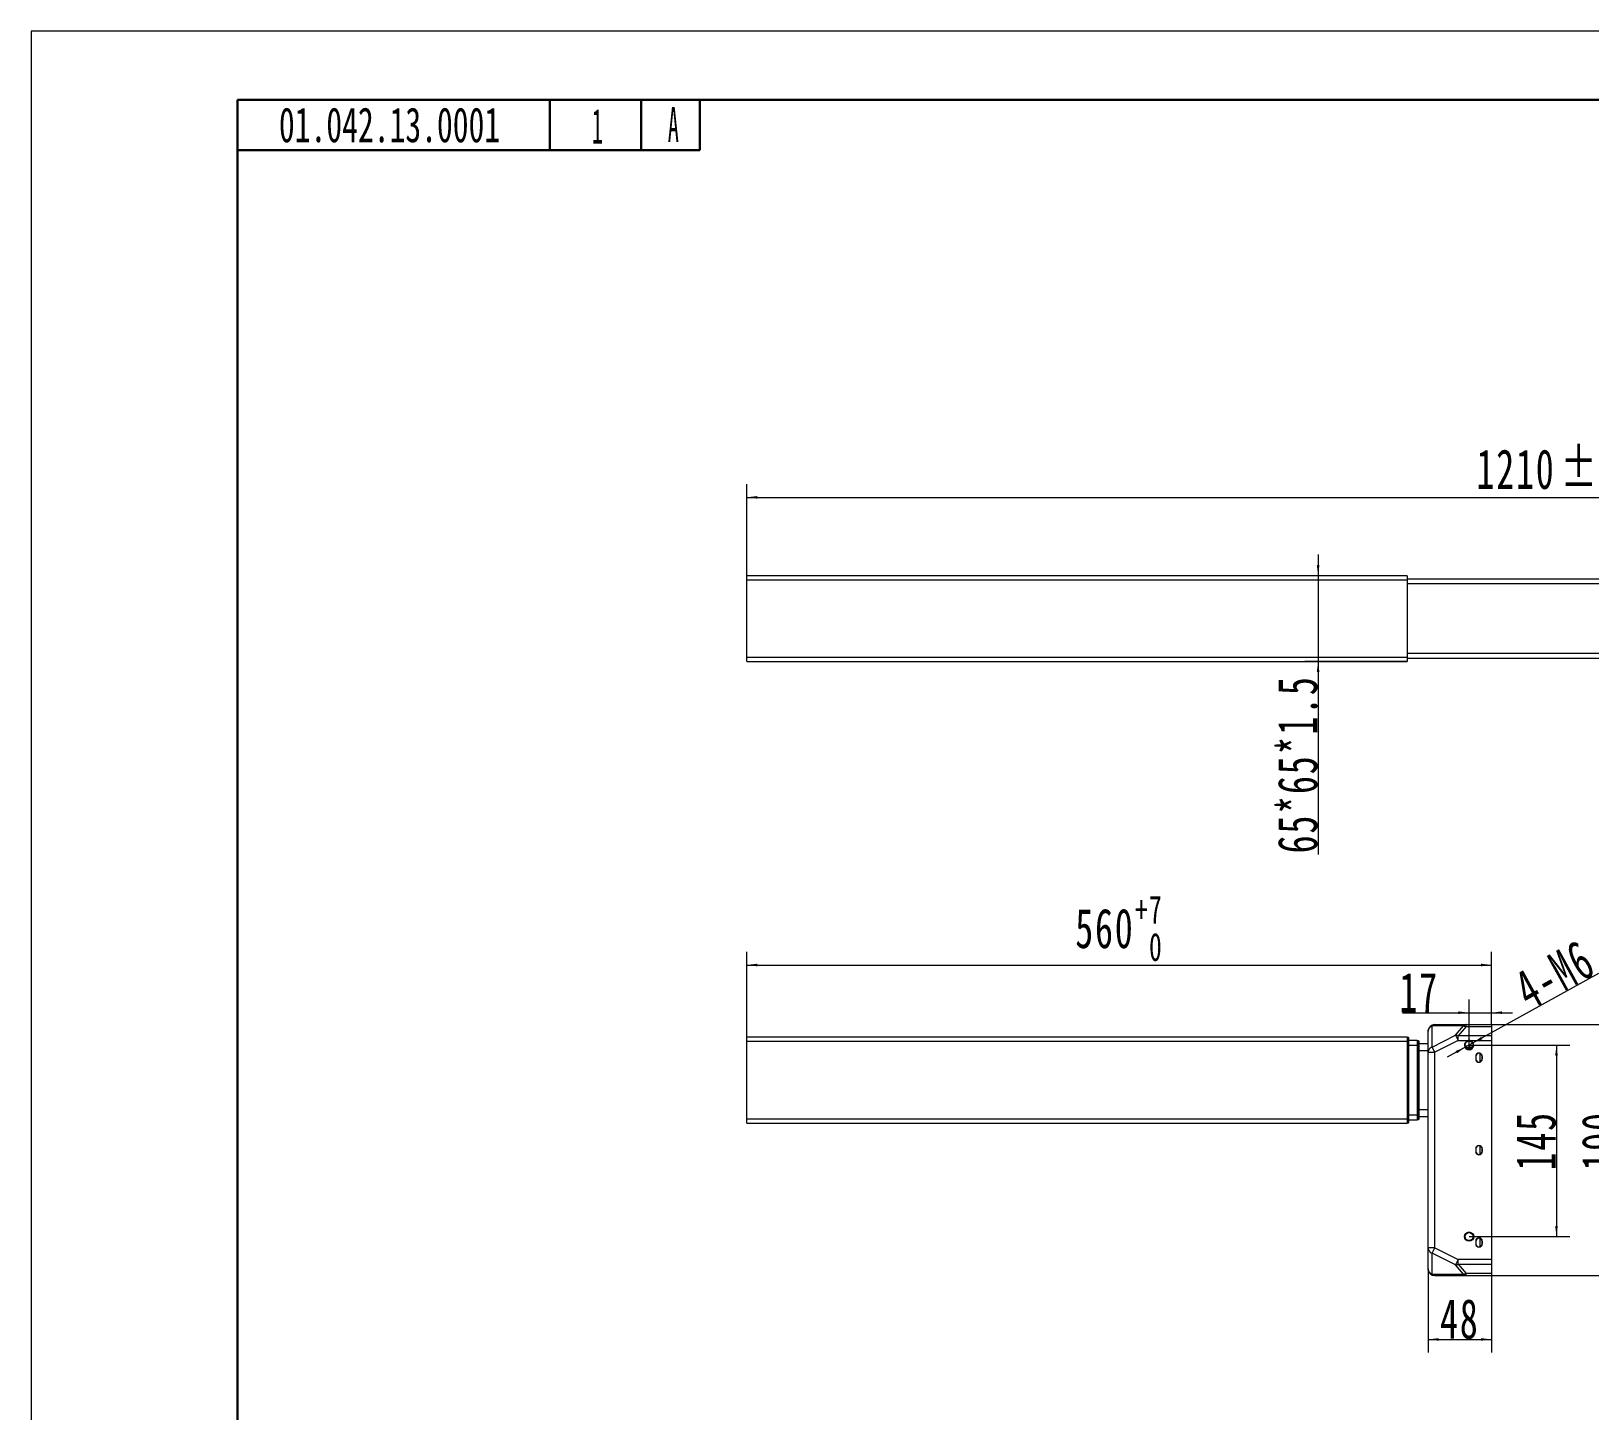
# Model space of a CAD drawing. Header units: inches. Extents: x 5637 to 5934, y 574 to 784.
# Drawn here: x 5637.3 to 5755.4, y 679.2 to 783.6 of the extents above; entities that cross this region are included whole.
import ezdxf

# ---------------------------------------------------------------- set-up
doc = ezdxf.new("R2010")
doc.units = ezdxf.units.IN
doc.header["$MEASUREMENT"] = 0
doc.layers.get('0').update_dxf_attribs({"lineweight": 18})
for name, color, linetype, lineweight in [('6文字层', 3, 'Continuous', 18), ('ACAD0', 7, 'Continuous', 35), ('尺寸线层', 3, 'Continuous', 18)]:
    doc.layers.add(name, color=color, linetype=linetype, lineweight=lineweight)
doc.styles.add('SLDTEXTSTYLE8', font='', dxfattribs={"width": 0.4669})
doc.styles.add('标准', font='', dxfattribs={"width": 0.667})
doc.styles.get('SLDTEXTSTYLE8').set_extended_font_data('宋体')
doc.styles.get('标准').set_extended_font_data('宋体')
doc.dimstyles.new('标准', dxfattribs={"dimtxt": 30, "dimasz": 8, "dimexe": 10, "dimexo": 0, "dimtad": 1, "dimlfac": 10, "dimdsep": 46, "dimtxsty": '标准', "dimblk": '_CAXARROW', "dimcen": 0, "dimdle": 16, "dimazin": 2, "dimtfac": 0.707107, "dimtdec": 3, "dimtmove": 2, "dimatfit": 3, "dimfxl": 1, "dimfrac": 2, "dimtolj": 1, "dimarcsym": 1})

# ---------------------------------------------------------------- blocks, each defined once
blk = doc.blocks.new('*X1')
at = {"layer": '尺寸线层'}
for points in [[(5752.83, 706.85), (5752.93, 706.05), (5752.73, 706.05)], [(5752.83, 692.35), (5752.93, 693.15), (5752.73, 693.15)]]:
    blk.add_hatch(color=0, dxfattribs=at).paths.add_polyline_path(points, flags=0)
at = {"layer": '尺寸线层', "color": 0}
for p, q in [((5746.21, 706.85), (5753.83, 706.85)), ((5752.83, 706.85), (5752.83, 692.35)), ((5746.21, 692.35), (5753.83, 692.35))]:
    blk.add_line(p, q, dxfattribs=at)
at = {"layer": '尺寸线层', "color": 0, "insert": (5751.29, 699.6), "char_height": 3, "width": 8.1063, "attachment_point": 5, "rotation": 90, "line_spacing_factor": 1.15057, "style": '标准'}
blk.add_mtext('\\T1.1;145', dxfattribs=at)
blk = doc.blocks.new('_CAXARROW')
blk.add_hatch(color=0).paths.add_polyline_path([(0, 0), (-1, 0.125), (-1, -0.125)], flags=0)
blk = doc.blocks.new('*X2')
at = {"layer": '尺寸线层'}
for points in [[(5757.79, 708.4), (5757.69, 707.6), (5757.89, 707.6)], [(5757.79, 689.4), (5757.69, 690.2), (5757.89, 690.2)]]:
    blk.add_hatch(color=0, dxfattribs=at).paths.add_polyline_path(points, flags=0)
at = {"layer": '尺寸线层', "color": 0}
for p, q in [((5747.91, 708.4), (5758.79, 708.4)), ((5757.79, 689.4), (5757.79, 708.4)), ((5747.91, 689.4), (5758.79, 689.4))]:
    blk.add_line(p, q, dxfattribs=at)
at = {"layer": '尺寸线层', "color": 0, "insert": (5756.26, 699.6), "char_height": 3, "width": 8.173, "attachment_point": 5, "rotation": 90, "line_spacing_factor": 1.15057, "style": '标准'}
blk.add_mtext('\\T1.1;190', dxfattribs=at)
blk = doc.blocks.new('*X3')
at = {"layer": '尺寸线层'}
for points in [[(5746.21, 709.3), (5745.41, 709.4), (5745.41, 709.2)], [(5747.91, 709.3), (5748.71, 709.4), (5748.71, 709.2)]]:
    blk.add_hatch(color=0, dxfattribs=at).paths.add_polyline_path(points, flags=0)
at = {"layer": '尺寸线层', "color": 0}
for p, q in [((5746.21, 706.85), (5746.21, 710.3)), ((5747.91, 708.4), (5747.91, 710.3)), ((5741.18, 709.3), (5749.51, 709.3))]:
    blk.add_line(p, q, dxfattribs=at)
at = {"layer": '尺寸线层', "color": 0, "insert": (5742.43, 710.84), "char_height": 3, "width": 6, "attachment_point": 5, "line_spacing_factor": 1.15057, "style": '标准'}
blk.add_mtext('\\T1.1;17', dxfattribs=at)
blk = doc.blocks.new('*X4')
at = {"layer": '尺寸线层'}
for points in [[(5743.11, 684.56), (5743.91, 684.66), (5743.91, 684.46)], [(5747.91, 684.56), (5747.11, 684.66), (5747.11, 684.46)]]:
    blk.add_hatch(color=0, dxfattribs=at).paths.add_polyline_path(points, flags=0)
at = {"layer": '尺寸线层', "color": 0}
for p, q in [((5743.11, 689.89), (5743.11, 683.56)), ((5747.91, 689.4), (5747.91, 683.56)), ((5743.11, 684.56), (5747.91, 684.56))]:
    blk.add_line(p, q, dxfattribs=at)
at = {"layer": '尺寸线层', "color": 0, "insert": (5745.51, 686.1), "char_height": 3, "width": 6, "attachment_point": 5, "line_spacing_factor": 1.15057, "style": '标准'}
blk.add_mtext('\\T1.1;48', dxfattribs=at)
blk = doc.blocks.new('*X5')
at = {"layer": '尺寸线层'}
for points in [[(5746.48, 706.99), (5747.22, 707.29), (5747.13, 707.47)], [(5745.95, 706.7), (5745.3, 706.23), (5745.2, 706.4)]]:
    blk.add_hatch(color=0, dxfattribs=at).paths.add_polyline_path(points, flags=0)
at = {"layer": '尺寸线层', "color": 0}
blk.add_line((5756.01, 712.27), (5744.55, 705.93), dxfattribs=at)
at = {"layer": '尺寸线层', "color": 0, "insert": (5752.7, 712.19), "char_height": 3, "width": 11.7259, "attachment_point": 5, "rotation": 28.9572, "line_spacing_factor": 1.15057, "style": '标准'}
blk.add_mtext('\\T1.1;4-M6', dxfattribs=at)
blk = doc.blocks.new('*X11')
at = {"layer": '尺寸线层'}
for points in [[(5734.78, 742.39), (5734.88, 743.19), (5734.68, 743.19)], [(5734.78, 735.89), (5734.88, 735.09), (5734.68, 735.09)]]:
    blk.add_hatch(color=0, dxfattribs=at).paths.add_polyline_path(points, flags=0)
at = {"layer": '尺寸线层', "color": 0}
for p, q in [((5734.78, 743.99), (5734.78, 721.29)), ((5741.51, 742.39), (5733.78, 742.39)), ((5741.51, 735.89), (5733.78, 735.89))]:
    blk.add_line(p, q, dxfattribs=at)
at = {"layer": '尺寸线层', "color": 0, "insert": (5733.24, 728.1), "char_height": 3, "width": 27.267, "attachment_point": 5, "rotation": 90, "line_spacing_factor": 1.15057, "style": '标准'}
blk.add_mtext('\\T1.1;65*65*1.5', dxfattribs=at)
blk = doc.blocks.new('*X15')
at = {"layer": '尺寸线层', "color": 0, "char_height": 3, "attachment_point": 1, "line_spacing_factor": 1.15057, "style": '标准'}
for s, insert, width in [('\\T1.1;1210', (5746.77, 751.96), 41.9315), ('\\T1.1;%%P8', (5753.15, 752.11), 17.6444)]:
    blk.add_mtext(s, dxfattribs=dict(at, insert=insert, width=width))
blk = doc.blocks.new('*X14')
at = {"layer": '尺寸线层'}
for points in [[(5691.51, 748.32), (5692.31, 748.42), (5692.31, 748.22)], [(5812.51, 748.32), (5811.71, 748.42), (5811.71, 748.22)]]:
    blk.add_hatch(color=0, dxfattribs=at).paths.add_polyline_path(points, flags=0)
at = {"layer": '尺寸线层', "color": 0}
for p, q in [((5691.51, 742.39), (5691.51, 749.32)), ((5691.51, 748.32), (5812.51, 748.32)), ((5812.51, 743.34), (5812.51, 749.32))]:
    blk.add_line(p, q, dxfattribs=at)
blk.add_blockref('*X15', (0, 0), dxfattribs=at)
blk = doc.blocks.new('*X17')
at = {"layer": '尺寸线层', "color": 0, "char_height": 3, "attachment_point": 1, "line_spacing_factor": 1.15057, "style": '标准'}
for s, insert, width in [('\\T1.1;{\\H0.707107x;+7}', (5720.92, 718.17), 8.4455), ('\\T1.1;560', (5716.39, 717.19), 26.5612), ('\\T1.1;{\\H0.707107x; 0}', (5720.92, 715.34), 8.4455)]:
    blk.add_mtext(s, dxfattribs=dict(at, insert=insert, width=width))
blk = doc.blocks.new('*X16')
at = {"layer": '尺寸线层'}
for points in [[(5691.51, 712.91), (5692.31, 713.01), (5692.31, 712.81)], [(5747.91, 712.91), (5747.11, 713.01), (5747.11, 712.81)]]:
    blk.add_hatch(color=0, dxfattribs=at).paths.add_polyline_path(points, flags=0)
at = {"layer": '尺寸线层', "color": 0}
for p, q in [((5691.51, 707.45), (5691.51, 713.91)), ((5691.51, 712.91), (5747.91, 712.91)), ((5747.91, 708.4), (5747.91, 713.91))]:
    blk.add_line(p, q, dxfattribs=at)
blk.add_blockref('*X17', (0, 0), dxfattribs=at)

msp = doc.modelspace()

# ---------------------------------------------------------------- linework, layer by layer
at = {"color": 7, "linetype": 'Continuous'}
for p, q in [((5691.5126, 735.8867), (5691.5126, 742.3867)), ((5741.5126, 742.3867), (5691.5126, 742.3867)), ((5691.5126, 742.0867), (5741.5126, 742.0867)), ((5741.5126, 742.3867), (5741.5126, 735.8867)), ((5774.5126, 742.1367), (5741.5126, 742.1367)), ((5741.5126, 741.7867), (5774.5126, 741.7867)), ((5741.5126, 736.1867), (5691.5126, 736.1867)), ((5691.5126, 735.8867), (5741.5126, 735.8867)), ((5774.5126, 736.4867), (5741.5126, 736.4867)), ((5741.5126, 736.1367), (5774.5126, 736.1367)), ((5745.7895, 708.2937), (5743.4134, 708.2937)), ((5743.4134, 706.7016), (5743.4134, 708.2937)), ((5743.6126, 708.3955), (5747.9126, 708.3955)), ((5745.1834, 707.5866), (5745.7895, 708.2937)), ((5745.9886, 708.249), (5745.3825, 707.5419)), ((5745.9886, 708.249), (5745.9886, 708.3955)), ((5745.9886, 708.249), (5747.9126, 708.249)), ((5747.9126, 708.3955), (5747.9126, 689.3955)), ((5691.5126, 700.9455), (5691.5126, 707.4455)), ((5741.5126, 707.4455), (5691.5126, 707.4455)), ((5691.5126, 707.1455), (5741.5126, 707.1455)), ((5741.5126, 707.4455), (5741.5126, 700.9455)), ((5741.6126, 707.4113), (5741.5126, 707.4113)), ((5741.5126, 707.0613), (5741.6626, 707.0613)), ((5741.6126, 707.4113), (5741.6126, 700.9702)), ((5741.6626, 701.0202), (5741.6626, 707.3613)), ((5742.2876, 707.1955), (5741.6626, 707.1955)), ((5742.2876, 707.1955), (5742.2876, 701.1955)), ((5742.3876, 707.1613), (5742.2876, 707.1613)), ((5742.3876, 707.1613), (5742.3876, 701.2202)), ((5742.4376, 701.2702), (5742.4376, 707.1113)), ((5743.1126, 689.8955), (5743.1126, 707.8955)), ((5743.4134, 706.7016), (5745.1834, 707.5866)), ((5745.3825, 707.1884), (5743.6126, 706.3034)), ((5745.1834, 707.5866), (5745.3825, 707.1884)), ((5747.9126, 707.5419), (5745.3825, 707.5419)), ((5745.3825, 707.1884), (5745.3825, 707.5419)), ((5745.3825, 707.1884), (5746.1424, 707.1884)), ((5746.1424, 707.1884), (5746.1524, 707.1394)), ((5746.2126, 707.1455), (5746.2126, 707.1963)), ((5746.2727, 707.1394), (5746.2827, 707.1884)), ((5746.2827, 707.1884), (5747.9126, 707.1884)), ((5741.6626, 706.8455), (5742.2876, 706.8455)), ((5742.2876, 706.8613), (5742.4376, 706.8613)), ((5743.1126, 706.9455), (5742.4376, 706.9455)), ((5742.4376, 706.4455), (5743.1126, 706.4455)), ((5743.1126, 706.3034), (5743.6126, 706.3034)), ((5743.6126, 706.3034), (5743.4134, 706.7016)), ((5743.6126, 691.4875), (5743.6126, 706.3034)), ((5746.1836, 706.7755), (5745.9206, 706.7847)), ((5745.9724, 706.6698), (5746.1836, 706.6628)), ((5746.1836, 706.6351), (5745.994, 706.6417)), ((5746.1836, 706.7755), (5746.1836, 706.5493)), ((5746.7126, 705.9955), (5746.7126, 705.7955)), ((5746.7276, 705.9955), (5746.7276, 705.7955)), ((5747.0276, 706.2213), (5747.0276, 705.5696)), ((5747.1976, 705.9955), (5747.1976, 705.7955)), ((5747.2126, 705.7955), (5747.2126, 705.9955)), ((5741.5126, 701.2455), (5691.5126, 701.2455)), ((5741.6626, 701.3202), (5741.5126, 701.3202)), ((5742.2876, 701.5455), (5741.6626, 701.5455)), ((5741.6626, 701.1955), (5742.2876, 701.1955)), ((5742.4376, 701.5202), (5742.2876, 701.5202)), ((5742.2876, 701.2202), (5742.3876, 701.2202)), ((5743.1126, 701.9455), (5742.4376, 701.9455)), ((5742.4376, 701.4455), (5743.1126, 701.4455)), ((5691.5126, 700.9455), (5741.5126, 700.9455)), ((5741.5126, 700.9702), (5741.6126, 700.9702)), ((5746.7126, 698.9955), (5746.7126, 698.7955)), ((5746.7276, 698.9955), (5746.7276, 698.7955)), ((5747.0276, 699.2213), (5747.0276, 698.5696)), ((5747.1976, 698.9955), (5747.1976, 698.7955)), ((5747.2126, 698.7955), (5747.2126, 698.9955)), ((5746.7126, 691.9955), (5746.7126, 691.7955)), ((5746.7276, 691.9955), (5746.7276, 691.7955)), ((5747.0276, 692.2213), (5747.0276, 691.5696)), ((5747.1976, 691.9955), (5747.1976, 691.7955)), ((5747.2126, 691.7955), (5747.2126, 691.9955)), ((5743.6126, 691.4875), (5743.1126, 691.4875)), ((5743.4134, 691.0893), (5743.6126, 691.4875)), ((5745.1834, 690.2044), (5743.4134, 691.0893)), ((5743.4134, 689.4972), (5743.4134, 691.0893)), ((5743.6126, 691.4875), (5745.3825, 690.6026)), ((5745.3825, 690.6026), (5745.1834, 690.2044)), ((5747.9126, 690.6026), (5745.3825, 690.6026)), ((5745.3825, 690.249), (5745.3825, 690.6026)), ((5743.4134, 689.4972), (5745.7895, 689.4972)), ((5743.6126, 689.3955), (5747.9126, 689.3955)), ((5745.7895, 689.4972), (5745.1834, 690.2044)), ((5745.3825, 690.249), (5747.9126, 690.249)), ((5745.3825, 690.249), (5745.9886, 689.5419)), ((5747.9126, 689.5419), (5745.9886, 689.5419)), ((5745.9886, 689.3955), (5745.9886, 689.5419))]:
    msp.add_line(p, q, dxfattribs=at)
at = {"color": 6, "linetype": 'Continuous'}
for p, q in [((5746.2126, 706.5455), (5746.2126, 706.7513)), ((5746.241, 706.7812), (5746.4599, 706.7927)), ((5746.241, 706.5492), (5746.241, 706.7812)), ((5746.241, 706.6682), (5746.4599, 706.6792)), ((5746.241, 706.6408), (5746.4384, 706.6512)), ((5746.4599, 706.7927), (5746.4599, 706.6792))]:
    msp.add_line(p, q, dxfattribs=at)
at = {"color": 7, "linetype": 'Continuous'}
for centre, radius in [((5746.2126, 706.8455), 0.3), ((5746.2126, 692.3455), 0.35), ((5746.2126, 692.3455), 0.3)]:
    msp.add_circle(centre, radius, dxfattribs=at)
for centre, radius, start, end in [((5743.6126, 707.8955), 0.5, 90, 180), ((5741.6126, 707.3613), 0.05, 0, 90), ((5742.3876, 707.1113), 0.05, 0, 90), ((5746.2126, 706.8455), 0.35, 101.565854, 78.434146), ((5746.2127, 706.8791), 0.3171, 90.027671, 102.813077), ((5746.2124, 706.879), 0.3173, 77.190515, 89.968737), ((5743.6036, 706.1971), 0.5392, 110.650955, 113.299869), ((5746.1826, 706.7455), 0.03, 0, 88), ((5746.1826, 706.6051), 0.03, 0, 88), ((5746.1846, 706.634), 0.0279, 11.263566, 14.142126), ((5746.185, 706.6341), 0.0276, 0.062592, 11.277483), ((5746.9626, 705.9955), 0.25, 360, 180), ((5746.9626, 705.9955), 0.235, 360, 180), ((5746.9626, 705.7955), 0.25, 180, 0), ((5746.9626, 705.7955), 0.235, 180, 0), ((5742.3876, 701.2702), 0.05, 270, 0), ((5741.6126, 701.0202), 0.05, 270, 0), ((5746.9626, 698.9955), 0.25, 360, 180), ((5746.9626, 698.7955), 0.25, 180, 0), ((5746.9626, 698.9955), 0.235, 360, 180), ((5746.9626, 698.7955), 0.235, 180, 0), ((5746.9626, 691.9955), 0.25, 0, 180), ((5746.9626, 691.7955), 0.25, 180, 0), ((5746.9626, 691.9955), 0.235, 0, 180), ((5746.9626, 691.7955), 0.235, 180, 0), ((5743.6031, 691.5926), 0.5378, 246.696807, 249.352369), ((5743.6126, 689.8955), 0.5, 180, 270)]:
    msp.add_arc(centre, radius, start, end, dxfattribs=at)
at = {"color": 6, "linetype": 'Continuous'}
for centre, radius, start, end in [((5746.2426, 706.7513), 0.03, 93, 180), ((5746.2426, 706.6109), 0.03, 93, 180), ((5746.2414, 706.6389), 0.029, 135.219545, 143.489985), ((5746.4626, 706.7428), 0.05, 34.894094, 93), ((5746.4626, 706.627), 0.0523, 90.000141, 92.868829)]:
    msp.add_arc(centre, radius, start, end, dxfattribs=at)
at = {"color": 7, "linetype": 'Continuous'}
for points, knots in [([(5743.1126, 707.8955), (5743.1126, 707.9109), (5743.1145, 707.942), (5743.1231, 707.988), (5743.1373, 708.0329), (5743.1569, 708.0762), (5743.1818, 708.1175), (5743.2116, 708.1562), (5743.2459, 708.1918), (5743.2714, 708.2132), (5743.2847, 708.2233)], [0, 0, 0, 0, 13601.89304809, 27259.91851887, 41009.49872799, 54898.34899724, 68960.61034324, 83220.47472424, 97695.07218035, 112387.75260834, 112387.75260834, 112387.75260834, 112387.75260834]), ([(5743.2847, 708.2233), (5743.3041, 708.2379), (5743.3456, 708.2645), (5743.3903, 708.285), (5743.4134, 708.2937)], [0, 0, 0, 0, 16770.81397203, 33850.71444414, 33850.71444414, 33850.71444414, 33850.71444414]), ([(5743.4134, 708.2937), (5743.4271, 708.3095), (5743.4561, 708.338), (5743.498, 708.3656), (5743.5328, 708.3811), (5743.5591, 708.3894), (5743.5857, 708.3943), (5743.6036, 708.3955), (5743.6126, 708.3955)], [0, 0, 0, 0, 23447.34370023, 45359.62832702, 55854.37622366, 66113.55072901, 76209.27333627, 86212.22639794, 86212.22639794, 86212.22639794, 86212.22639794]), ([(5745.8298, 708.3335), (5745.8263, 708.3305), (5745.8121, 708.3181), (5745.7989, 708.3045), (5745.7895, 708.2937)], [0, 0, 0, 0, 8271.48674271, 33865.96390393, 33865.96390393, 33865.96390393, 33865.96390393]), ([(5745.7895, 708.2937), (5745.8052, 708.2938), (5745.8377, 708.2919), (5745.8871, 708.2833), (5745.938, 708.2691), (5745.9717, 708.2563), (5745.9886, 708.249)], [0, 0, 0, 0, 13814.53532153, 28466.4984974, 43908.7255127, 60058.30470064, 60058.30470064, 60058.30470064, 60058.30470064]), ([(5745.9886, 708.3955), (5745.9748, 708.3955), (5745.9468, 708.3928), (5745.9057, 708.3807), (5745.866, 708.361), (5745.8416, 708.3433), (5745.8298, 708.3335)], [0, 0, 0, 0, 14343.12754536, 28973.68117901, 44146.47011826, 60058.37927956, 60058.37927956, 60058.37927956, 60058.37927956]), ([(5745.3825, 707.5419), (5745.3656, 707.5492), (5745.3319, 707.562), (5745.2811, 707.5762), (5745.2316, 707.5847), (5745.1992, 707.5867), (5745.1834, 707.5866)], [0, 0, 0, 0, 16143.70935212, 31583.96071017, 46240.23037192, 60055.06751583, 60055.06751583, 60055.06751583, 60055.06751583]), ([(5743.3903, 706.6923), (5743.3497, 706.6747), (5743.292, 706.6409), (5743.2274, 706.5823), (5743.1866, 706.5334), (5743.154, 706.4799), (5743.1302, 706.423), (5743.1158, 706.3638), (5743.1126, 706.3234), (5743.1126, 706.3034)], [0, 0, 0, 0, 26187.06292841, 38944.88825314, 51453.71623896, 63733.18510134, 75818.39764977, 87772.19503784, 99642.87408693, 99642.87408693, 99642.87408693, 99642.87408693]), ([(5746.1836, 706.6628), (5746.1863, 706.6627), (5746.1917, 706.6618), (5746.1967, 706.6595), (5746.199, 706.6581)], [0, 0, 0, 0, 16976.68322076, 33872.51783588, 33872.51783588, 33872.51783588, 33872.51783588]), ([(5746.199, 706.6581), (5746.2006, 706.6571), (5746.2035, 706.6549), (5746.2072, 706.6508), (5746.21, 706.646), (5746.2113, 706.6426), (5746.2117, 706.6408)], [0, 0, 0, 0, 15186.83959652, 30244.13154614, 45194.12433204, 60069.61844676, 60069.61844676, 60069.61844676, 60069.61844676]), ([(5743.1126, 691.4875), (5743.1126, 691.4675), (5743.1158, 691.4271), (5743.1302, 691.3679), (5743.154, 691.311), (5743.1866, 691.2576), (5743.2274, 691.2086), (5743.292, 691.15), (5743.3497, 691.1162), (5743.3903, 691.0987)], [0, 0, 0, 0, 11883.32372959, 23849.86175236, 35947.94825487, 48240.49228286, 60762.64002333, 73534.04116358, 99748.96011676, 99748.96011676, 99748.96011676, 99748.96011676]), ([(5743.2847, 689.5677), (5743.2714, 689.5777), (5743.2459, 689.5991), (5743.2116, 689.6348), (5743.1818, 689.6734), (5743.1569, 689.7147), (5743.1373, 689.758), (5743.1231, 689.8029), (5743.1145, 689.8489), (5743.1126, 689.88), (5743.1126, 689.8955)], [0, 0, 0, 0, 14712.91297166, 29207.44307817, 43486.94248788, 57568.56623381, 71476.53984269, 85245.05034914, 98921.87788452, 112542.49799376, 112542.49799376, 112542.49799376, 112542.49799376]), ([(5743.4134, 689.4972), (5743.3903, 689.506), (5743.3456, 689.5264), (5743.3041, 689.553), (5743.2847, 689.5677)], [0, 0, 0, 0, 17103.75610142, 33897.99397911, 33897.99397911, 33897.99397911, 33897.99397911]), ([(5743.6126, 689.3955), (5743.6036, 689.3955), (5743.5857, 689.3966), (5743.5591, 689.4015), (5743.5328, 689.4098), (5743.498, 689.4253), (5743.4561, 689.453), (5743.4271, 689.4815), (5743.4134, 689.4972)], [0, 0, 0, 0, 10017.22430726, 20127.35058338, 30401.16193698, 40910.88271374, 62854.4294872, 86335.225289, 86335.225289, 86335.225289, 86335.225289]), ([(5745.1834, 690.2044), (5745.1992, 690.2043), (5745.2316, 690.2062), (5745.2811, 690.2147), (5745.3319, 690.2289), (5745.3656, 690.2418), (5745.3825, 690.249)], [0, 0, 0, 0, 13832.68535837, 28507.8903316, 43968.08987397, 60132.65624986, 60132.65624986, 60132.65624986, 60132.65624986]), ([(5745.9886, 689.5419), (5745.9717, 689.5347), (5745.938, 689.5218), (5745.8871, 689.5076), (5745.8377, 689.4991), (5745.8052, 689.4971), (5745.7895, 689.4972)], [0, 0, 0, 0, 16172.26456286, 31636.18332732, 46308.72815431, 60142.6687835, 60142.6687835, 60142.6687835, 60142.6687835]), ([(5745.7895, 689.4972), (5745.7927, 689.4936), (5745.8053, 689.4795), (5745.8191, 689.4664), (5745.8298, 689.4574)], [0, 0, 0, 0, 8682.50818415, 33913.4638918, 33913.4638918, 33913.4638918, 33913.4638918]), ([(5745.8298, 689.4574), (5745.8416, 689.4476), (5745.866, 689.43), (5745.9057, 689.4102), (5745.9468, 689.3982), (5745.9748, 689.3955), (5745.9886, 689.3955)], [0, 0, 0, 0, 15934.37075982, 31128.5777747, 45779.7839577, 60143.15820501, 60143.15820501, 60143.15820501, 60143.15820501])]:
    msp.add_open_spline(points, degree=3, knots=knots, dxfattribs=at)
at = {"color": 6, "linetype": 'Continuous'}
for points, knots in [([(5746.2126, 706.6396), (5746.2126, 706.6425), (5746.2133, 706.647), (5746.2156, 706.6524), (5746.2172, 706.655), (5746.2181, 706.6562)], [0, 0, 0, 0, 23506.86446453, 35379.93870472, 47305.22705903, 47305.22705903, 47305.22705903, 47305.22705903]), ([(5746.2208, 706.6593), (5746.2234, 706.662), (5746.2298, 706.6663), (5746.2372, 706.6681), (5746.241, 706.6682)], [0, 0, 0, 0, 16832.62598518, 33872.74655881, 33872.74655881, 33872.74655881, 33872.74655881])]:
    msp.add_open_spline(points, degree=3, knots=knots, dxfattribs=at)
at = {"layer": 'ACAD0', "color": 0, "linetype": 'Continuous', "lineweight": 0}
for p, q in [((5637.3287, 783.6172), (5637.3287, 573.6169)), ((5934.3289, 783.6172), (5637.3287, 783.6172))]:
    msp.add_line(p, q, dxfattribs=at)
at = {"layer": 'ACAD0', "color": 0, "linetype": 'Continuous', "lineweight": 30}
for p, q in [((5929.1395, 778.4238), (5652.9569, 778.4238)), ((5652.9569, 778.4238), (5652.9569, 578.7624)), ((5676.6151, 778.4238), (5676.6151, 774.617)), ((5683.5306, 778.4525), (5683.5306, 774.617)), ((5687.9519, 778.4238), (5687.9519, 774.617)), ((5687.9519, 774.617), (5652.9569, 774.617))]:
    msp.add_line(p, q, dxfattribs=at)

# ---------------------------------------------------------------- texts
at = {"layer": '6文字层', "insert": (5656.0882, 777.8469), "char_height": 2.6377, "width": 23.658182, "attachment_point": 1, "style": '标准'}
msp.add_mtext('{\\C0;01.042.13.0001}', dxfattribs=at)
at = {"layer": 'ACAD0', "color": 0, "linetype": 'Continuous', "lineweight": 18, "insert": (5685.5373, 777.8669), "char_height": 2.63765, "width": 1.762337, "attachment_point": 1, "line_spacing_factor": 1.15057, "style": 'SLDTEXTSTYLE8'}
msp.add_mtext('\\T1.001;A', dxfattribs=at)
at = {"layer": 'ACAD0', "color": 0, "linetype": 'Continuous', "lineweight": 0, "insert": (5679.7844, 777.7479), "char_height": 2.63749, "width": 1.762337, "attachment_point": 1, "line_spacing_factor": 1.15057, "style": 'SLDTEXTSTYLE8'}
msp.add_mtext('\\T1.001;1', dxfattribs=at)

# ---------------------------------------------------------------- dimensions: what is measured, and where the dimension line sits
at = {"layer": '尺寸线层'}
for base, p1, p2, override, picture, middle in [((5812.5126, 748.3227), (5691.5126, 742.3867), (5812.5126, 743.3367), {"dimscale": 0.1, "dimsah": 1, "dimtol": 1, "dimtp": 8, "dimtm": 8, "dimtfac": 1, "dimtfill": 1, "dimtzin": 8}, '*X14', (5752.0126, 750.4402)), ((5747.9126, 709.3042), (5746.2126, 706.8455), (5747.9126, 708.3955), {"dimscale": 0.1, "dimsah": 1, "dimtfill": 1, "dimtzin": 8}, '*X3', (5742.4342, 710.8417)), ((5747.9126, 684.56), (5743.1126, 689.895), (5747.9126, 689.3955), {"dimscale": 0.1, "dimsah": 1, "dimtfill": 1, "dimtzin": 8}, '*X4', (5745.5126, 686.0975))]:
    dim = msp.add_linear_dim(base=base, p1=p1, p2=p2, dimstyle='标准', override=override, dxfattribs=at)
    dim.commit()
    dim.dimension.update_dxf_attribs({"geometry": picture, "text_midpoint": middle, "dimtype": 160})
for base, p1, p2, angle, override, picture, middle in [((5734.7779, 735.8867), (5741.5126, 742.3867), (5741.5126, 735.8867), 270, {"dimscale": 0.1, "dimpost": '65*<>*1.5', "dimsah": 1, "dimtfac": 1, "dimtfill": 1, "dimtzin": 8}, '*X11', (5733.2404, 728.1031)), ((5757.7946, 708.3955), (5747.9126, 689.3955), (5747.9126, 708.3955), 90, {"dimscale": 0.1, "dimsah": 1, "dimtfill": 1, "dimtzin": 8}, '*X2', (5756.2571, 699.5955)), ((5752.8294, 692.3455), (5746.2126, 706.8455), (5746.2126, 692.3455), 270, {"dimscale": 0.1, "dimsah": 1, "dimtfill": 1, "dimtzin": 8}, '*X1', (5751.2919, 699.5955))]:
    dim = msp.add_linear_dim(base=base, p1=p1, p2=p2, angle=angle, dimstyle='标准', override=override, dxfattribs=at)
    dim.commit()
    dim.dimension.update_dxf_attribs({"geometry": picture, "text_midpoint": middle, "dimtype": 160})
dim = msp.add_linear_dim(base=(5747.9126, 712.9106), p1=(5691.5126, 707.4455), p2=(5747.9126, 708.3955), text='\\A1;560{\\H0.707107x;\\S+7^  0;}', dimstyle='标准', override={"dimscale": 0.1, "dimsah": 1, "dimtfac": 1, "dimtfill": 1}, dxfattribs=at)
dim.commit()
dim.dimension.update_dxf_attribs({"geometry": '*X16', "text_midpoint": (5719.7126, 715.6924), "dimtype": 160})
dim = msp.add_diameter_dim_2p(p1=(5745.9501, 706.7002), p2=(5746.475, 706.9907), dimstyle='标准', override={"dimscale": 0.1, "dimpost": '4-M<>', "dimsah": 1, "dimtfac": 1, "dimtfill": 1, "dimtzin": 8}, dxfattribs=at)
dim.commit()
dim.dimension.update_dxf_attribs({"geometry": '*X5', "text_midpoint": (5753.444, 710.8468), "dimtype": 163})

doc.saveas('drawing.dxf')
